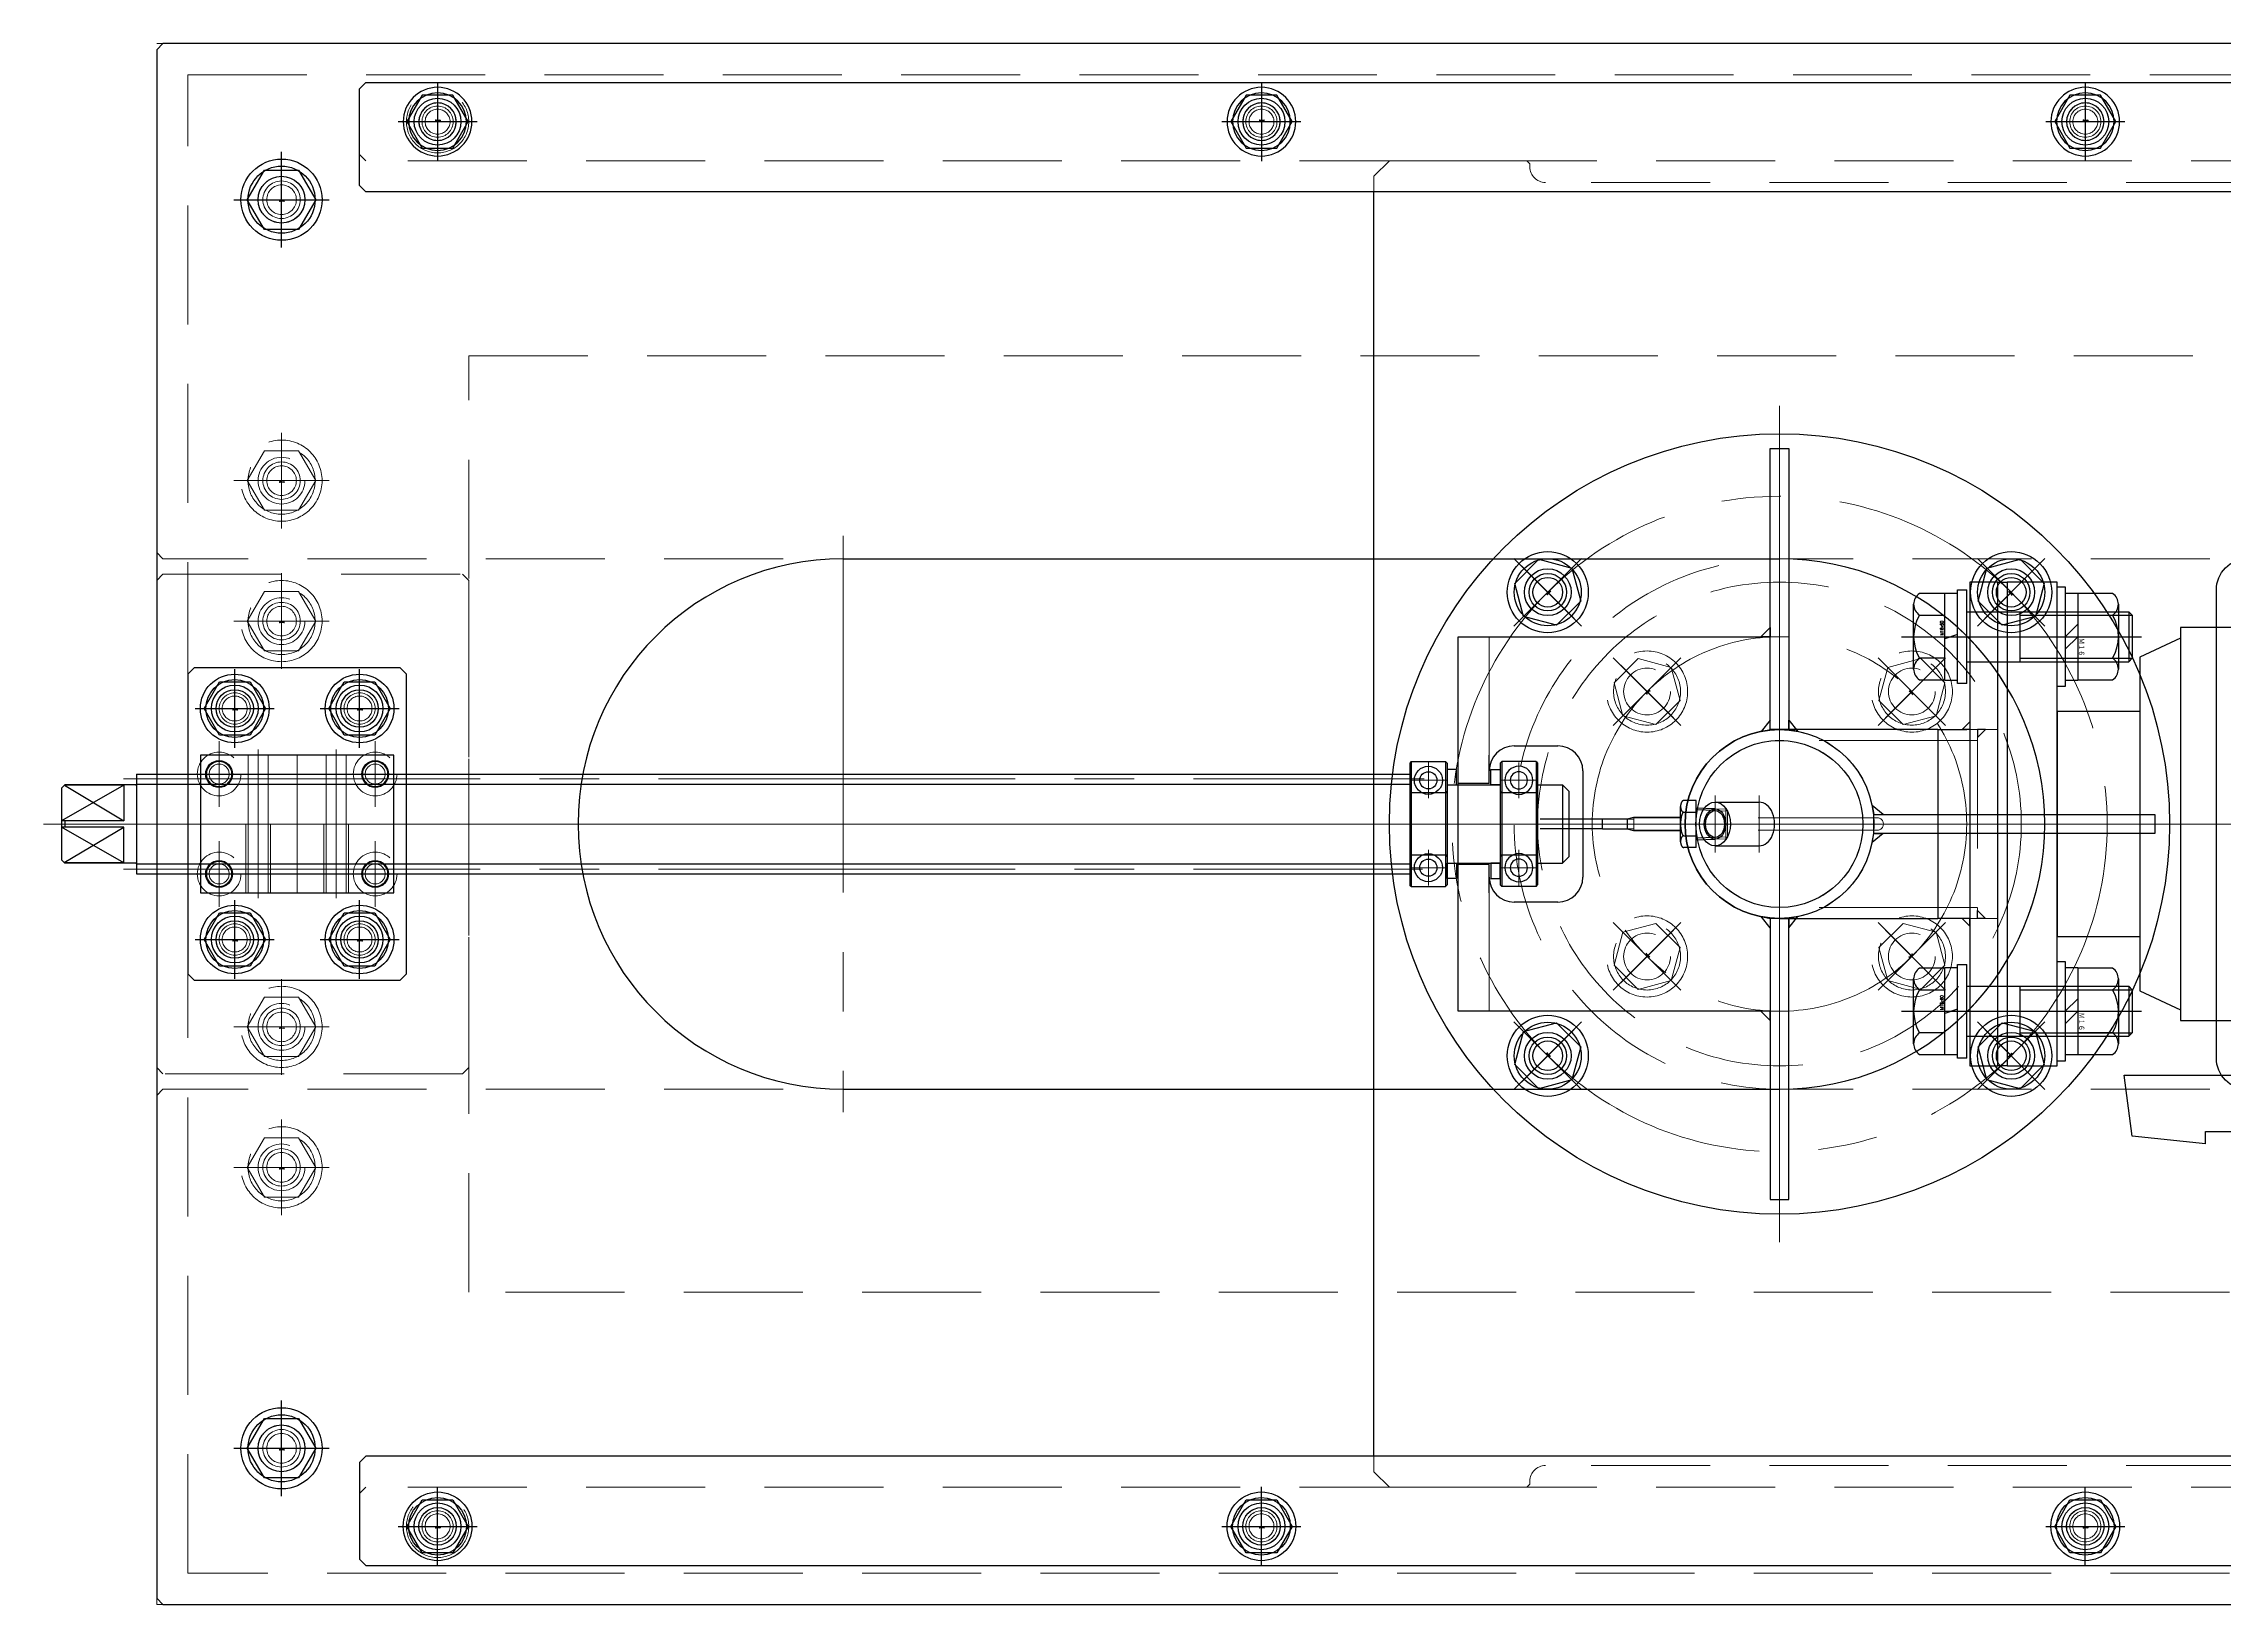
# Model space of a CAD drawing. Header units: millimetres. Extents: x -16130 to 36813, y -8099 to 27484.
# Drawn here: x 22182 to 22880, y 9324 to 9824 of the extents above; entities that cross this region are included whole.
import ezdxf

# ---------------------------------------------------------------- set-up
doc = ezdxf.new("R2010")
doc.units = ezdxf.units.MM
doc.header["$LTSCALE"] = 6
doc.linetypes.add('CENTER2', pattern=[28.575, 19.05, -3.175, 3.175, -3.175])
doc.linetypes.add('HIDDEN', pattern=[9.525, 6.35, -3.175])
doc.layers.add('04_HIDDEN', color=2, linetype='HIDDEN', lineweight=13)
doc.layers.add('05_CENTER', color=4, linetype='CENTER2', lineweight=13)
doc.layers.add('10_DRAFT', color=8, linetype='Continuous', lineweight=0, plot=False)
doc.styles.add('KANJI0', font='txt.shx', dxfattribs={"width": 0.9, "height": 30, "bigfont": 'bigfont'})
doc.styles.add('KSS_TXT_L', font='txt.shx', dxfattribs={"height": 3, "bigfont": 'extfont2.shx'})

# ---------------------------------------------------------------- blocks, each defined once
blk = doc.blocks.new('ボールバルブ21α型-10K-50mma_1_1')
at = {"color": 0}
for p, q in [((-194, 100), (-196.5, 80.5)), ((-170.5, 102.5), (-194, 100)), ((-170.5, 102.5), (-170.5, 98.5)), ((-170.5, 98.5), (-63.5, 98.5)), ((-160.5, 102.5), (-156.5, 102.5)), ((-160.5, 102.5), (-160.5, 98.5)), ((-156.5, 102.5), (-156.5, 98.5)), ((-77.5, 102.5), (-77.5, 98.5)), ((-73.5, 102.5), (-77.5, 102.5)), ((-73.5, 102.5), (-73.5, 98.5)), ((-63.5, 102.5), (-40, 100)), ((-63.5, 102.5), (-63.5, 98.5)), ((-40, 100), (-37.5, 80.5)), ((-234, -77.5), (-234, 77.5)), ((-234, 77.5), (-218, 77.5)), ((-218, 77.5), (-218, -77.5)), ((-196.5, 80.5), (-37.5, 80.5)), ((-145.5, 80.5), (-145.5, 58)), ((-88.5, 80.5), (-88.5, 58)), ((0, 77.5), (-16, 77.5)), ((-16, 77.5), (-16, -77.5)), ((0, -77.5), (0, 77.5)), ((-88.5, 72.5), (-145.5, 72.5)), ((-145.5, 72.5), (-88.5, 72.5)), ((-178.5, -63), (-178.5, 63)), ((-178.5, 63), (-150.5, 63)), ((-150.5, 63), (-150.5, -63)), ((-55.5, 63), (-83.5, 63)), ((-83.5, 63), (-83.5, -63)), ((-55.5, -63), (-55.5, 63)), ((-191.5, 53.5), (-178.5, 59.5)), ((-134.5, 58), (-150.5, 58)), ((-88.5, 62.5), (-145.5, 62.5)), ((-134.5, 62.5), (-134.5, 58)), ((-99.5, 62.5), (-99.5, 58)), ((-99.5, 58), (-83.5, 58)), ((-42.5, 53.5), (-55.5, 59.5)), ((-191.5, -53.5), (-191.5, 53.5)), ((-42.5, -53.5), (-42.5, 53.5)), ((-218, 36), (-191.5, 36)), ((-218, -36), (-218, 36)), ((-16, 36), (-42.5, 36)), ((-16, -36), (-16, 36)), ((-191.5, -36), (-218, -36)), ((-42.5, -36), (-16, -36)), ((-178.5, -59.5), (-191.5, -53.5)), ((-55.5, -59.5), (-42.5, -53.5)), ((-134.5, -57), (-150.5, -57)), ((-134.5, -57), (-134.5, -66)), ((-99.5, -57), (-83.5, -57)), ((-99.5, -57), (-99.5, -66)), ((-88.5, -66), (-88.5, -57)), ((-150.5, -63), (-178.5, -63)), ((-88.5, -66), (-134.5, -66)), ((-83.5, -63), (-55.5, -63)), ((-218, -77.5), (-234, -77.5)), ((-16, -77.5), (0, -77.5))]:
    blk.add_line(p, q, dxfattribs=at)
at = {"layer": '05_CENTER', "color": 0}
for p, q in [((-117, 105.43), (-117, -76)), ((-243.51, 60), (-208.69, 60)), ((9.51, 60), (-25.31, 60)), ((0, 0), (-234, 0)), ((-243.51, -60), (-208.69, -60)), ((9.51, -60), (-25.31, -60))]:
    blk.add_line(p, q, dxfattribs=at)
blk = doc.blocks.new('M16Nza_1_1_1_1')
at = {"color": 0}
for p, q in [((-13.85, 17.74), (-13.85, 6.6)), ((-10.39, 19.6), (10.39, 19.6)), ((-6.92, 6.6), (-6.92, 17.74)), ((6.93, 17.74), (6.93, 6.6)), ((13.85, 6.6), (13.85, 17.74)), ((-14, 2.6), (-14, 6.6)), ((-14, 6.6), (14, 6.6)), ((-4, 6.6), (0, 2.6)), ((0, 6.6), (4, 2.6)), ((14, 6.6), (14, 2.6))]:
    blk.add_line(p, q, dxfattribs=at)
at = {"color": 0, "linetype": 'CENTER2'}
blk.add_line((0, 0), (0, 19.6), dxfattribs=at)
at = {"color": 0}
blk.add_lwpolyline([(-16, 2.6), (16, 2.6), (16, 0), (-16, 0)], close=True, dxfattribs=at)
for centre, radius, start, end in [((-10.39, 15.44), 4.16, 33.626, 146.374), ((0, 5.75), 13.85, 60, 120), ((10.39, 15.44), 4.16, 33.626, 146.374)]:
    blk.add_arc(centre, radius, start, end, dxfattribs=at)
at = {"layer": '10_DRAFT', "style": 'KANJI0', "width": 0.82}
blk.add_text('Ｍ１６', height=1.714, dxfattribs=at).set_placement((0.41, 6.78))
blk = doc.blocks.new('A$C5136444F_1_1_1_1')
at = {"color": 0}
for p, q in [((-13.85, 15.14), (-13.85, 7)), ((-10.39, 17), (10.39, 17)), ((-6.92, 7), (-6.92, 15.14)), ((6.92, 15.14), (6.92, 7)), ((13.85, 7), (13.85, 15.14)), ((-14, 3), (-14, 7)), ((-14, 7), (14, 7)), ((0.73, 3), (-0.73, 7)), ((14, 7), (14, 3)), ((-15, 0), (-15, 3)), ((-15, 3), (15, 3)), ((-15, 0), (15, 0)), ((-8, 0), (-8, -51.92)), ((8, 0), (8, -51.92)), ((15, 3), (15, 0)), ((8, -17), (-8, -17)), ((-6.92, -17), (-6.92, -53)), ((6.92, -17), (6.92, -53)), ((8, -51.92), (-8, -51.92)), ((-8, -51.92), (-6.92, -53)), ((6.92, -53), (-6.92, -53)), ((8, -51.92), (6.92, -53))]:
    blk.add_line(p, q, dxfattribs=at)
at = {"color": 0, "linetype": 'CENTER2'}
blk.add_line((0, 20.91), (0, -56), dxfattribs=at)
at = {"color": 0}
for centre, radius, start, end in [((-10.39, 12.84), 4.16, 33.626, 146.374), ((0, 3.15), 13.85, 60, 120), ((10.39, 12.84), 4.16, 33.626, 146.374)]:
    blk.add_arc(centre, radius, start, end, dxfattribs=at)
at = {"layer": '10_DRAFT', "style": 'KANJI0', "width": 0.82}
blk.add_text('M16x60', height=1, dxfattribs=at).set_placement((0.41, 7.48))
blk = doc.blocks.new('A$C4803593E_1_1')
at = {"color": 3}
blk.add_lwpolyline([(-890, 44.5), (-887, 44.5), (-887, -110.5), (-890, -110.5)], close=True, dxfattribs=at)
for name, p, rotation in [('A$C5136444F_1_1_1_1', (-900, 27), 90), ('M16Nza_1_1_1_1', (-871, 27), 270), ('A$C5136444F_1_1_1_1', (-900, -93), 90), ('M16Nza_1_1_1_1', (-871, -93), 270)]:
    blk.add_blockref(name, p, dxfattribs=dict(rotation=rotation))
at = {"color": 4, "xscale": -1, "rotation": 180}
blk.add_blockref('ボールバルブ21α型-10K-50mma_1_1', (-653, -33), dxfattribs=at)
blk = doc.blocks.new('A$C48047B7D_1_1')
at = {"color": 0}
for p, q in [((0, 30.25), (-50.8, 30.25)), ((0, 30.25), (0, -30.25)), ((-71.45, 7), (-57.31, 7)), ((-71.45, -7), (-57.31, -7)), ((-50.8, -30.25), (0, -30.25))]:
    blk.add_line(p, q, dxfattribs=at)
blk.add_arc((-50.8, 0), 30.25, 90, 270, dxfattribs=at)
for major_axis in [(0, -7), (0, 4.86), (0, 4.28)]:
    blk.add_ellipse((-71.45, 0), major_axis=major_axis, ratio=0.707107, dxfattribs=at)
blk.add_ellipse((-57.31, 0), major_axis=(0, -7), ratio=0.707107, start_param=0, end_param=3.14161, dxfattribs=at)
at = {"layer": '04_HIDDEN'}
for p, q in [((0, 26.75), (-50.8, 26.75)), ((0, -26.75), (-50.8, -26.75))]:
    blk.add_line(p, q, dxfattribs=at)
blk.add_circle((-50.8, 0), 26.75, dxfattribs=at)
blk.add_arc((-50.8, 0), 30.25, 270, 90, dxfattribs=at)
at = {"layer": '05_CENTER'}
for p, q in [((-50.8, -37.25), (-50.8, 37.25)), ((-71.45, -9.09), (-71.45, 9.09)), ((-57.31, -9.09), (-57.31, 9.09)), ((0, 0), (-88.05, 0))]:
    blk.add_line(p, q, dxfattribs=at)
blk = doc.blocks.new('A$C321C7B51_1_1')
at = {"color": 0}
blk.add_lwpolyline([(10, 77.5), (1, 77.5), (1, -77.5), (10, -77.5)], close=True, dxfattribs=at)
at = {"layer": '04_HIDDEN'}
for p, q in [((10, 30.25), (1, 30.25)), ((10, -30.25), (1, -30.25))]:
    blk.add_line(p, q, dxfattribs=at)
at = {"layer": '05_CENTER'}
for p, q in [((-7.55, 60), (18.34, 60)), ((10, 0), (1, 0)), ((-7.55, -60), (18.34, -60))]:
    blk.add_line(p, q, dxfattribs=at)
blk = doc.blocks.new('A$C4CDC16E9_1_1')
for p, q in [((-19.2, 30.25), (-10, 30.25)), ((-10, -30.25), (-19.2, -30.25))]:
    blk.add_line(p, q)
at = {"color": 3}
for points in [[(-9, 30.25), (-11.5, 30.25), (-11.5, 30.25), (-9, 32.75)], [(-6.5, 30.25), (-6.5, 27.75), (-6.5, 27.75), (-4, 30.25)], [(-6.5, -30.25), (-6.5, -27.75), (-6.5, -27.75), (-4, -30.25)], [(-9, -30.25), (-11.5, -30.25), (-11.5, -30.25), (-9, -32.75)]]:
    blk.add_lwpolyline(points, close=True, dxfattribs=at)
at = {"layer": '04_HIDDEN'}
for p, q in [((-6.5, 30.25), (-6.5, -30.25)), ((-19.2, 26.75), (-6.5, 26.75)), ((-19.2, -26.75), (-6.5, -26.75))]:
    blk.add_line(p, q, dxfattribs=at)
at = {"layer": '05_CENTER'}
for p, q in [((-70, -51.19), (-70, 51.19)), ((-121.19, 0), (8.3, 0)), ((-19.2, 0), (-6.5, 0))]:
    blk.add_line(p, q, dxfattribs=at)
at = {"layer": '10_DRAFT'}
blk.add_circle((-70, 0), 30.25, dxfattribs=at)
for name, p in [('A$C321C7B51_1_1', (-10, 0)), ('A$C48047B7D_1_1', (-19.2, 0))]:
    blk.add_blockref(name, p)
blk = doc.blocks.new('HTK1611a_1_1')
at = {"color": 0}
for p, q in [((6.03, 7.51), (6.03, -7.51)), ((6.03, 7.51), (10.03, 7.51)), ((10.07, 7.5), (10.03, 7.51)), ((10.12, 7.5), (10.07, 7.5)), ((10.16, 7.49), (10.12, 7.5)), ((10.2, 7.48), (10.16, 7.49)), ((10.25, 7.46), (10.2, 7.48)), ((10.29, 7.44), (10.25, 7.46)), ((10.33, 7.42), (10.29, 7.44)), ((10.37, 7.39), (10.33, 7.42)), ((10.41, 7.36), (10.37, 7.39)), ((10.45, 7.33), (10.41, 7.36)), ((10.49, 7.29), (10.45, 7.33)), ((10.53, 7.25), (10.49, 7.29)), ((10.57, 7.21), (10.53, 7.25)), ((10.6, 7.17), (10.57, 7.21)), ((10.64, 7.12), (10.6, 7.17)), ((10.67, 7.07), (10.64, 7.12)), ((10.71, 7.01), (10.67, 7.07)), ((10.74, 6.96), (10.71, 7.01)), ((6.03, 5.06), (0, 4.85)), ((0, 4.3), (6.03, 4.51)), ((10.03, 3.75), (6.03, 3.75)), ((10.03, 3.75), (10.07, 3.75)), ((10.07, 3.75), (10.03, 3.75)), ((10.07, 3.75), (10.12, 3.76)), ((10.12, 3.74), (10.07, 3.75)), ((10.12, 3.76), (10.16, 3.77)), ((10.16, 3.72), (10.12, 3.74)), ((10.16, 3.77), (10.2, 3.78)), ((10.2, 3.7), (10.16, 3.72)), ((10.2, 3.78), (10.25, 3.8)), ((10.25, 3.66), (10.2, 3.7)), ((10.25, 3.8), (10.29, 3.82)), ((10.29, 3.62), (10.25, 3.66)), ((10.29, 3.82), (10.33, 3.84)), ((10.33, 3.58), (10.29, 3.62)), ((10.33, 3.84), (10.37, 3.87)), ((10.37, 3.53), (10.33, 3.58)), ((10.37, 3.87), (10.41, 3.9)), ((10.41, 3.47), (10.37, 3.53)), ((10.41, 3.9), (10.45, 3.93)), ((10.45, 3.4), (10.41, 3.47)), ((10.45, 3.93), (10.49, 3.96)), ((10.49, 3.33), (10.45, 3.4)), ((10.49, 3.96), (10.53, 4)), ((10.53, 3.25), (10.49, 3.33)), ((10.53, 4), (10.57, 4.05)), ((10.57, 3.17), (10.53, 3.25)), ((10.57, 4.05), (10.6, 4.09)), ((10.6, 3.07), (10.57, 3.17)), ((10.6, 4.09), (10.64, 4.14)), ((10.64, 2.98), (10.6, 3.07)), ((10.64, 4.14), (10.67, 4.19)), ((10.67, 2.87), (10.64, 2.98)), ((10.67, 4.19), (10.71, 4.25)), ((10.71, 2.77), (10.67, 2.87)), ((10.71, 4.25), (10.74, 4.3)), ((10.74, 2.65), (10.71, 2.77)), ((10.77, 6.9), (10.74, 6.96)), ((10.74, 4.3), (10.77, 4.36)), ((10.77, 2.54), (10.74, 2.65)), ((10.8, 6.84), (10.77, 6.9)), ((10.77, 4.36), (10.8, 4.42)), ((10.8, 2.41), (10.77, 2.54)), ((10.82, 6.77), (10.8, 6.84)), ((10.8, 4.42), (10.82, 4.49)), ((10.82, 2.28), (10.8, 2.41)), ((10.85, 6.71), (10.82, 6.77)), ((10.82, 4.49), (10.85, 4.55)), ((10.85, 2.15), (10.82, 2.28)), ((10.87, 6.64), (10.85, 6.71)), ((10.85, 4.55), (10.87, 4.62)), ((10.87, 2.02), (10.85, 2.15)), ((10.9, 6.57), (10.87, 6.64)), ((10.87, 4.62), (10.9, 4.69)), ((10.9, 1.88), (10.87, 2.02)), ((10.92, 6.5), (10.9, 6.57)), ((10.9, 4.69), (10.92, 4.76)), ((10.92, 1.73), (10.9, 1.88)), ((10.94, 6.42), (10.92, 6.5)), ((10.92, 4.76), (10.94, 4.84)), ((10.94, 1.59), (10.92, 1.73)), ((10.95, 6.35), (10.94, 6.42)), ((10.94, 4.84), (10.95, 4.91)), ((10.95, 1.44), (10.94, 1.59)), ((10.97, 6.27), (10.95, 6.35)), ((10.95, 4.91), (10.97, 4.99)), ((10.97, 1.28), (10.95, 1.44)), ((10.98, 6.19), (10.97, 6.27)), ((10.97, 4.99), (10.98, 5.06)), ((10.98, 1.13), (10.97, 1.28)), ((11, 6.11), (10.98, 6.19)), ((10.98, 5.06), (11, 5.14)), ((11, 0.97), (10.98, 1.13)), ((11.01, 6.04), (11, 6.11)), ((11, 5.14), (11.01, 5.22)), ((11.01, 0.81), (11, 0.97)), ((11.01, 5.95), (11.01, 6.04)), ((11.02, 5.87), (11.01, 5.95)), ((11.01, 5.3), (11.02, 5.38)), ((11.01, 5.22), (11.01, 5.3)), ((11.01, 0.65), (11.01, 0.81)), ((11.02, 0.49), (11.01, 0.65)), ((11.03, 5.79), (11.02, 5.87)), ((11.02, 5.38), (11.03, 5.47)), ((11.03, 0.33), (11.02, 0.49)), ((11.03, 5.71), (11.03, 5.79)), ((11.03, 5.63), (11.03, 5.71)), ((11.03, 5.71), (11.03, -5.63)), ((11.03, 5.55), (11.03, 5.63)), ((11.03, 5.47), (11.03, 5.55)), ((11.03, 2.2), (26.03, 2.2)), ((11.03, 0.16), (11.03, 0.33)), ((11.03, 0), (11.03, 0.16)), ((11.03, -0.16), (11.03, 0)), ((26.03, 2.2), (28.03, 1.7)), ((28.03, 1.7), (36.03, 1.7)), ((28.03, 1.7), (28.03, -1.7)), ((36.03, 1.7), (36.03, -1.7)), ((36.03, 1.5), (56.03, 1.5)), ((0, -4.3), (6.03, -4.51)), ((0, -4.85), (6.03, -5.06)), ((10.03, -3.75), (6.03, -3.75)), ((10.07, -3.75), (10.03, -3.75)), ((10.03, -3.75), (10.07, -3.75)), ((10.07, -3.75), (10.12, -3.74)), ((10.12, -3.76), (10.07, -3.75)), ((10.12, -3.74), (10.16, -3.72)), ((10.16, -3.77), (10.12, -3.76)), ((10.16, -3.72), (10.2, -3.7)), ((10.2, -3.78), (10.16, -3.77)), ((10.2, -3.7), (10.25, -3.66)), ((10.25, -3.8), (10.2, -3.78)), ((10.25, -3.66), (10.29, -3.62)), ((10.29, -3.82), (10.25, -3.8)), ((10.29, -3.62), (10.33, -3.58)), ((10.33, -3.84), (10.29, -3.82)), ((10.33, -3.58), (10.37, -3.53)), ((10.37, -3.87), (10.33, -3.84)), ((10.37, -3.53), (10.41, -3.47)), ((10.41, -3.9), (10.37, -3.87)), ((10.41, -3.47), (10.45, -3.4)), ((10.45, -3.93), (10.41, -3.9)), ((10.45, -3.4), (10.49, -3.33)), ((10.49, -3.96), (10.45, -3.93)), ((10.49, -3.33), (10.53, -3.25)), ((10.53, -4), (10.49, -3.96)), ((10.53, -3.25), (10.57, -3.17)), ((10.57, -4.05), (10.53, -4)), ((10.57, -3.17), (10.6, -3.07)), ((10.6, -4.09), (10.57, -4.05)), ((10.6, -3.07), (10.64, -2.98)), ((10.64, -4.14), (10.6, -4.09)), ((10.64, -2.98), (10.67, -2.87)), ((10.67, -4.19), (10.64, -4.14)), ((10.67, -2.87), (10.71, -2.77)), ((10.71, -4.25), (10.67, -4.19)), ((10.71, -2.77), (10.74, -2.65)), ((10.74, -4.3), (10.71, -4.25)), ((10.71, -7.01), (10.74, -6.96)), ((10.74, -2.65), (10.77, -2.54)), ((10.77, -4.36), (10.74, -4.3)), ((10.74, -6.96), (10.77, -6.9)), ((10.77, -2.54), (10.8, -2.41)), ((10.8, -4.42), (10.77, -4.36)), ((10.77, -6.9), (10.8, -6.84)), ((10.8, -2.41), (10.82, -2.28)), ((10.82, -4.49), (10.8, -4.42)), ((10.8, -6.84), (10.82, -6.77)), ((10.82, -2.28), (10.85, -2.15)), ((10.85, -4.55), (10.82, -4.49)), ((10.82, -6.77), (10.85, -6.71)), ((10.85, -2.15), (10.87, -2.02)), ((10.87, -4.62), (10.85, -4.55)), ((10.85, -6.71), (10.87, -6.64)), ((10.87, -2.02), (10.9, -1.88)), ((10.9, -4.69), (10.87, -4.62)), ((10.87, -6.64), (10.9, -6.57)), ((10.9, -1.88), (10.92, -1.73)), ((10.92, -4.76), (10.9, -4.69)), ((10.9, -6.57), (10.92, -6.5)), ((10.92, -1.73), (10.94, -1.59)), ((10.94, -4.84), (10.92, -4.76)), ((10.92, -6.5), (10.94, -6.42)), ((10.94, -1.59), (10.95, -1.44)), ((10.95, -4.91), (10.94, -4.84)), ((10.94, -6.42), (10.95, -6.35)), ((10.95, -1.44), (10.97, -1.28)), ((10.97, -4.99), (10.95, -4.91)), ((10.95, -6.35), (10.97, -6.27)), ((10.97, -1.28), (10.98, -1.13)), ((10.98, -5.06), (10.97, -4.99)), ((10.97, -6.27), (10.98, -6.19)), ((10.98, -1.13), (11, -0.97)), ((11, -5.14), (10.98, -5.06)), ((10.98, -6.19), (11, -6.11)), ((11, -0.97), (11.01, -0.81)), ((11.01, -5.22), (11, -5.14)), ((11, -6.11), (11.01, -6.04)), ((11.01, -0.65), (11.02, -0.49)), ((11.01, -0.81), (11.01, -0.65)), ((11.01, -5.3), (11.01, -5.22)), ((11.02, -5.38), (11.01, -5.3)), ((11.01, -5.95), (11.02, -5.87)), ((11.01, -6.04), (11.01, -5.95)), ((11.02, -0.49), (11.03, -0.33)), ((11.03, -5.47), (11.02, -5.38)), ((11.02, -5.87), (11.03, -5.79)), ((11.03, -0.33), (11.03, -0.16)), ((26.03, -2.2), (11.03, -2.2)), ((11.03, -5.55), (11.03, -5.47)), ((11.03, -5.63), (11.03, -5.55)), ((11.03, -5.71), (11.03, -5.63)), ((11.03, -5.79), (11.03, -5.71)), ((28.03, -1.7), (26.03, -2.2)), ((36.03, -1.7), (28.03, -1.7)), ((36.03, -1.5), (56.03, -1.5)), ((6.03, -7.51), (10.03, -7.51)), ((10.03, -7.51), (10.07, -7.5)), ((10.07, -7.5), (10.12, -7.5)), ((10.12, -7.5), (10.16, -7.49)), ((10.16, -7.49), (10.2, -7.48)), ((10.2, -7.48), (10.25, -7.46)), ((10.25, -7.46), (10.29, -7.44)), ((10.29, -7.44), (10.33, -7.42)), ((10.33, -7.42), (10.37, -7.39)), ((10.37, -7.39), (10.41, -7.36)), ((10.41, -7.36), (10.45, -7.33)), ((10.45, -7.33), (10.49, -7.29)), ((10.49, -7.29), (10.53, -7.25)), ((10.53, -7.25), (10.57, -7.21)), ((10.57, -7.21), (10.6, -7.17)), ((10.6, -7.17), (10.64, -7.12)), ((10.64, -7.12), (10.67, -7.07)), ((10.67, -7.07), (10.71, -7.01))]:
    blk.add_line(p, q, dxfattribs=at)
at = {"layer": '04_HIDDEN', "color": 0}
for p, q in [((-51.97, 2), (-3.97, 2)), ((-3.47, 4.73), (-3.97, 4.18)), ((-3.97, 4.16), (0, 4.3)), ((-3.97, 4.16), (-3.97, -4.16)), ((0, 4.85), (-3.47, 4.73)), ((-3.47, 4.73), (-3.47, -4.73)), ((11.03, 2), (26.03, 2)), ((26.03, 2), (26.03, -2)), ((26.03, 1.5), (36.03, 1.5)), ((-51.97, -2), (-3.97, -2)), ((-3.97, -4.16), (-3.47, -4.71)), ((-3.97, -4.16), (0, -4.3)), ((-3.47, -4.73), (0, -4.85)), ((11.03, -2), (26.03, -2)), ((26.03, -1.5), (36.03, -1.5))]:
    blk.add_line(p, q, dxfattribs=at)
blk.add_arc((-51.97, 0), 2, 90, 270, dxfattribs=at)
at = {"layer": '05_CENTER', "color": 0}
blk.add_line((-55.97, 0), (58.03, 0), dxfattribs=at)
at = {"layer": '10_DRAFT'}
blk.add_line((0, 4.85), (0, -4.85), dxfattribs=at)
blk = doc.blocks.new('A$C0D7F7742_1_1')
blk.add_blockref('A$C4CDC16E9_1_1', (70, 0))
at = {"color": 4, "rotation": 179.9999999999627}
blk.add_blockref('HTK1611a_1_1', (-20.65, 0), dxfattribs=at)
blk = doc.blocks.new('A$C3D874C02_1_1')
for name, p in [('A$C0D7F7742_1_1', (150, 0)), ('A$C4803593E_1_1', (1110, 33))]:
    blk.add_blockref(name, p)
blk = doc.blocks.new('A$C45290969_1_1')
at = {"color": 0}
blk.add_lwpolyline([(-700, -250), (-2050, -250), (-2050, 250), (-700, 250)], dxfattribs=at)
for centre in [(-2010, 200), (-2010, 110), (-2010, 65), (-2010, -65), (-2010, -110), (-2010, -200)]:
    blk.add_circle(centre, 7.5, dxfattribs=at)
at = {"layer": '04_HIDDEN'}
for p, q in [((-2040, -240), (-2040, 240)), ((-2040, 240), (-700, 240)), ((-1950, -150), (-1950, 150)), ((-1950, 150), (-700, 150)), ((-700, -150), (-1950, -150)), ((-700, -240), (-2040, -240))]:
    blk.add_line(p, q, dxfattribs=at)
at = {"layer": '05_CENTER'}
for p, q in [((-2010, 187.66), (-2010, 212.34)), ((-1997.66, 200), (-2022.34, 200)), ((-2010, 122.34), (-2010, 97.66)), ((-1997.66, 110), (-2022.34, 110)), ((-2010, 77.34), (-2010, 52.66)), ((-1997.66, 65), (-2022.34, 65)), ((-2050, 0), (738.31, 0)), ((-2010, -77.34), (-2010, -52.66)), ((-1997.66, -65), (-2022.34, -65)), ((-2010, -122.34), (-2010, -97.66)), ((-1997.66, -110), (-2022.34, -110)), ((-2010, -212.34), (-2010, -187.66)), ((-1997.66, -200), (-2022.34, -200))]:
    blk.add_line(p, q, dxfattribs=at)
blk = doc.blocks.new('A$C7EFF71DC_1_1_1')
at = {"color": 0}
blk.add_lwpolyline([(-23, -12.5), (1343, -12.5), (1345, -10.5), (1345, 10.5), (1343, 12.5), (-23, 12.5), (-25, 10.5), (-25, -10.5)], close=True, dxfattribs=at)
for centre in [(0, 0), (264, 0), (528, 0)]:
    blk.add_circle(centre, 6, dxfattribs=at)
at = {"layer": '05_CENTER'}
for p, q in [((0, -9.34), (0, 9.34)), ((264, -9.34), (264, 9.34)), ((528, -9.34), (528, 9.34)), ((9.34, 0), (-9.34, 0)), ((273.34, 0), (254.66, 0)), ((537.34, 0), (518.66, 0))]:
    blk.add_line(p, q, dxfattribs=at)
blk = doc.blocks.new('A$C55004500_1_1')
at = {"color": 0}
blk.add_lwpolyline([(-23, -12.5), (1343, -12.5), (1345, -10.5), (1345, 20.5), (1343, 22.5), (-23, 22.5), (-25, 20.5), (-25, -10.5)], close=True, dxfattribs=at)
for centre in [(0, 0), (264, 0), (528, 0)]:
    blk.add_circle(centre, 6, dxfattribs=at)
at = {"layer": '05_CENTER'}
for p, q in [((0, -9.34), (0, 9.34)), ((264, -9.34), (264, 9.34)), ((528, -9.34), (528, 9.34)), ((9.34, 0), (-9.34, 0)), ((273.34, 0), (254.66, 0)), ((537.34, 0), (518.66, 0))]:
    blk.add_line(p, q, dxfattribs=at)
blk = doc.blocks.new('PCIMRS-10-0.2a_1_1')
at = {"color": 0}
for radius in [10, 5]:
    blk.add_circle((0, 0), radius, dxfattribs=at)
at = {"layer": '05_CENTER', "color": 0}
for p, q in [((0, -11.57), (0, 11.57)), ((11.57, 0), (-11.57, 0))]:
    blk.add_line(p, q, dxfattribs=at)
blk = doc.blocks.new('A$C491655AE_1_1_1_1')
at = {"color": 0}
for p, q in [((-9.81, 0), (-4.91, 8.5)), ((-4.91, 8.5), (4.91, 8.5)), ((4.91, 8.5), (9.81, 0)), ((-4.91, -8.5), (-9.81, 0)), ((9.81, 0), (4.91, -8.5)), ((4.91, -8.5), (-4.91, -8.5))]:
    blk.add_line(p, q, dxfattribs=at)
at = {"color": 0, "linetype": 'CENTER2'}
for p, q in [((0, -12.64), (0, 12.64)), ((-12.64, 0), (12.64, 0))]:
    blk.add_line(p, q, dxfattribs=at)
at = {"color": 0}
for radius in [11, 9.25]:
    blk.add_circle((0, 0), radius, dxfattribs=at)
at = {"layer": '10_DRAFT', "style": 'KSS_TXT_L'}
blk.add_text('BT-M10', height=0.3, dxfattribs=at).set_placement((-0.7, -0.54))
blk = doc.blocks.new('A$C1FDB05AD_1_1')
at = {"xscale": -1, "rotation": 180}
for name, p in [('A$C55004500_1_1', (-1440, 410)), ('A$C491655AE_1_1_1_1', (-1440, 410)), ('A$C491655AE_1_1_1_1', (-1176, 410)), ('A$C491655AE_1_1_1_1', (-912, 410))]:
    blk.add_blockref(name, p, dxfattribs=at)
for name, p in [('A$C55004500_1_1', (-1440, -40)), ('A$C491655AE_1_1_1_1', (-1440, -40)), ('A$C491655AE_1_1_1_1', (-1176, -40)), ('A$C491655AE_1_1_1_1', (-912, -40))]:
    blk.add_blockref(name, p)
at = {"layer": '04_HIDDEN', "xscale": -1, "rotation": 180}
blk.add_blockref('A$C7EFF71DC_1_1_1', (-1440, 410), dxfattribs=at)
at = {"layer": '04_HIDDEN', "color": 4, "xscale": -1, "rotation": 180}
blk.add_blockref('PCIMRS-10-0.2a_1_1', (-1440, 410), dxfattribs=at)
at = {"layer": '04_HIDDEN'}
blk.add_blockref('A$C7EFF71DC_1_1_1', (-1440, -40), dxfattribs=at)
at = {"layer": '04_HIDDEN', "color": 4}
blk.add_blockref('PCIMRS-10-0.2a_1_1', (-1440, -40), dxfattribs=at)
blk = doc.blocks.new('A$C285C78E6_1_1_1_1')
at = {"color": 0, "linetype": 'CENTER2'}
for p, q in [((0, -15.31), (0, 15.31)), ((-15.31, 0), (15.31, 0))]:
    blk.add_line(p, q, dxfattribs=at)
at = {"color": 0}
for p, q in [((-10.97, 0), (-5.48, 9.5)), ((-5.48, 9.5), (5.48, 9.5)), ((5.48, 9.5), (10.97, 0)), ((-5.48, -9.5), (-10.97, 0)), ((10.97, 0), (5.48, -9.5)), ((5.48, -9.5), (-5.48, -9.5))]:
    blk.add_line(p, q, dxfattribs=at)
for radius in [13, 10.75]:
    blk.add_circle((0, 0), radius, dxfattribs=at)
at = {"layer": '10_DRAFT', "style": 'KSS_TXT_L'}
blk.add_text('BT-M12', height=0.3, dxfattribs=at).set_placement((-0.7, -0.55))
blk = doc.blocks.new('M10Tz_1_1_1')
at = {"color": 0}
for radius in [5, 4]:
    blk.add_circle((0, 0), radius, dxfattribs=at)
at = {"layer": '05_CENTER'}
for p, q in [((0, -8.34), (0, 8.34)), ((8.34, 0), (-8.34, 0))]:
    blk.add_line(p, q, dxfattribs=at)
blk = doc.blocks.new('M12Tz_1_1_1')
at = {"color": 0}
for radius in [6, 4.75]:
    blk.add_circle((0, 0), radius, dxfattribs=at)
at = {"layer": '05_CENTER'}
for p, q in [((0, -10.33), (0, 10.33)), ((10.33, 0), (-10.33, 0))]:
    blk.add_line(p, q, dxfattribs=at)
blk = doc.blocks.new('A$C52AD0FC6_1_1_1')
at = {"color": 0}
blk.add_lwpolyline([(1608, -85), (152, -85), (150, -87), (150, -248), (152, -250), (1608, -250), (1610, -248), (1610, -87)], close=True, dxfattribs=at)
at = {"xscale": -1}
for p in [(190, -110), (190, -200)]:
    blk.add_blockref('M12Tz_1_1_1', p, dxfattribs=at)
for p in [(240, -225), (504, -225), (768, -225)]:
    blk.add_blockref('M10Tz_1_1_1', p)
blk = doc.blocks.new('A$C13BE1A45_1_1')
at = {"color": 0}
for p, q in [((260, 310), (560, 310)), ((260, 140), (560, 140))]:
    blk.add_line(p, q, dxfattribs=at)
blk.add_lwpolyline([(42, -25), (1498, -25), (1500, -23), (1500, 473), (1498, 475), (42, 475), (40, 473), (40, -23)], close=True, dxfattribs=at)
for centre in [(130, 450), (394, 450), (658, 450), (80, 425), (65, 262), (105, 262), (65, 188), (105, 188), (80, 25), (130, 0), (394, 0), (658, 0)]:
    blk.add_circle(centre, 7.5, dxfattribs=at)
for centre, start, end in [((260, 225), 90, 270), ((560, 225), 270, 90)]:
    blk.add_arc(centre, 85, start, end, dxfattribs=at)
at = {"layer": '05_CENTER'}
for p, q in [((130, 437.96), (130, 462.04)), ((394, 437.96), (394, 462.04)), ((658, 437.96), (658, 462.04)), ((142.04, 450), (117.96, 450)), ((406.04, 450), (381.96, 450)), ((670.04, 450), (645.96, 450)), ((80, 412.96), (80, 437.04)), ((92.04, 425), (67.96, 425)), ((260, 317.34), (260, 132.66)), ((560, 317.34), (560, 132.66)), ((65, 249.96), (65, 274.04)), ((105, 249.96), (105, 274.04)), ((77.04, 262), (52.96, 262)), ((117.04, 262), (92.96, 262)), ((65, 175.96), (65, 200.04)), ((105, 175.96), (105, 200.04)), ((77.04, 188), (52.96, 188)), ((117.04, 188), (92.96, 188)), ((80, 12.96), (80, 37.04)), ((92.04, 25), (67.96, 25)), ((130, 12.04), (130, -12.04)), ((394, 12.04), (394, -12.04)), ((658, 12.04), (658, -12.04)), ((142.04, 0), (117.96, 0)), ((406.04, 0), (381.96, 0)), ((670.04, 0), (645.96, 0))]:
    blk.add_line(p, q, dxfattribs=at)
at = {"layer": '10_DRAFT'}
blk.add_line((40, 225), (1500, 225), dxfattribs=at)
blk = doc.blocks.new('A$C58222A76_1_1')
at = {"color": 0}
blk.add_lwpolyline([(-38, 140), (58, 140), (60, 138), (60, -18), (58, -20), (-38, -20), (-40, -18), (-40, 138)], close=True, dxfattribs=at)
at = {"rotation": 180}
blk.add_blockref('M12Tz_1_1_1', (0, 125), dxfattribs=at)
for p in [(-15, 97), (25, 97), (-15, 23), (25, 23)]:
    blk.add_blockref('M10Tz_1_1_1', p)
at = {"xscale": -1}
blk.add_blockref('M12Tz_1_1_1', (0, -5), dxfattribs=at)
blk = doc.blocks.new('A$C05591054_1_1')
at = {"color": 0}
blk.add_lwpolyline([(1418, -115), (-38, -115), (-40, -113), (-40, 48), (-38, 50), (1418, 50), (1420, 48), (1420, -113)], close=True, dxfattribs=at)
at = {"xscale": -1, "rotation": 180}
for p in [(50, 25), (314, 25), (578, 25)]:
    blk.add_blockref('M10Tz_1_1_1', p, dxfattribs=at)
at = {"xscale": -1}
blk.add_blockref('M12Tz_1_1_1', (0, 0), dxfattribs=at)
at = {"rotation": 180}
blk.add_blockref('M12Tz_1_1_1', (0, -90), dxfattribs=at)
blk = doc.blocks.new('MTSBNR32d_1_1')
at = {"color": 0}
blk.add_lwpolyline([(-31, -22), (31, -22), (31, 22), (-31, 22)], close=True, dxfattribs=at)
at = {"layer": '04_HIDDEN', "color": 0}
for p, q in [((-31, 16), (31, 16)), ((-31, 12.75), (31, 12.75)), ((-31, -12.75), (31, -12.75)), ((-31, -16), (31, -16))]:
    blk.add_line(p, q, dxfattribs=at)
for centre, radius in [((-25, 16), 4), ((-25, 16), 3.2), ((25, 16), 4), ((25, 16), 3.2), ((-25, -16), 4), ((-25, -16), 3.2), ((25, -16), 4), ((25, -16), 3.2)]:
    blk.add_circle(centre, radius, dxfattribs=at)
at = {"layer": '05_CENTER', "color": 0}
for p, q in [((-25, 21.45), (-25, 10.55)), ((25, 21.45), (25, 10.55)), ((-31, 14.5), (31, 14.5)), ((-19.55, 16), (-30.45, 16)), ((19.55, 16), (30.45, 16)), ((-25, -21.45), (-25, -10.55)), ((25, -21.45), (25, -10.55)), ((-31, -14.5), (31, -14.5)), ((-19.55, -16), (-30.45, -16)), ((19.55, -16), (30.45, -16))]:
    blk.add_line(p, q, dxfattribs=at)
at = {"layer": '10_DRAFT'}
for p, q in [((-15.7, -22), (-15.7, 22)), ((-12.5, -23.78), (-12.5, 23.89)), ((-9.3, -22), (-9.3, 22)), ((0, 22), (0, -22)), ((9.3, -22), (9.3, 22)), ((12.5, -23.78), (12.5, 23.89)), ((15.7, -22), (15.7, 22)), ((-31, 0), (31, 0)), ((-16.5, -22), (-16.5, 0)), ((-8.5, 0), (-16.5, 0)), ((8.5, 0), (16.5, 0)), ((16.5, -22), (16.5, 0)), ((-8.5, -22), (-8.5, 0)), ((8.5, -22), (8.5, 0))]:
    blk.add_line(p, q, dxfattribs=at)
blk = doc.blocks.new('A$C2FE3760B_1_1')
at = {"color": 0}
blk.add_lwpolyline([(33, 50), (-33, 50), (-35, 48), (-35, -48), (-33, -50), (33, -50), (35, -48), (35, 48)], close=True, dxfattribs=at)
for centre, radius in [((-20, 37), 6), ((20, 37), 6), ((-25, 16), 4.3), ((25, 16), 4.3), ((-25, -16), 4.3), ((25, -16), 4.3), ((-20, -37), 6), ((20, -37), 6)]:
    blk.add_circle(centre, radius, dxfattribs=at)
at = {"layer": '04_HIDDEN'}
for centre in [(-25, 16), (25, 16), (-25, -16), (25, -16)]:
    blk.add_circle(centre, 7, dxfattribs=at)
at = {"layer": '05_CENTER'}
for p, q in [((-20, 46.34), (-20, 27.66)), ((20, 46.34), (20, 27.66)), ((-10.66, 37), (-29.34, 37)), ((29.34, 37), (10.66, 37)), ((-25, 5.49), (-25, 26.51)), ((25, 5.49), (25, 26.51)), ((-14.49, 16), (-35.51, 16)), ((35.51, 16), (14.49, 16)), ((-25, -26.51), (-25, -5.49)), ((25, -26.51), (25, -5.49)), ((-14.49, -16), (-35.51, -16)), ((35.51, -16), (14.49, -16)), ((-20, -46.34), (-20, -27.66)), ((20, -46.34), (20, -27.66)), ((-10.66, -37), (-29.34, -37)), ((29.34, -37), (10.66, -37))]:
    blk.add_line(p, q, dxfattribs=at)
at = {"layer": '10_DRAFT'}
for p, q in [((6.58, 0), (-6.58, 0)), ((0, -6.58), (0, 6.58))]:
    blk.add_line(p, q, dxfattribs=at)
blk = doc.blocks.new('A$C1EBF41D9_1_1')
for name, p in [('A$C2FE3760B_1_1', (20, 37)), ('A$C491655AE_1_1_1_1', (0, 74)), ('A$C491655AE_1_1_1_1', (40, 74)), ('A$C491655AE_1_1_1_1', (0, 0)), ('A$C491655AE_1_1_1_1', (40, 0))]:
    blk.add_blockref(name, p)
at = {"color": 4}
blk.add_blockref('MTSBNR32d_1_1', (20, 37), dxfattribs=at)
blk = doc.blocks.new('A$C64466481_1_1')
for name, p in [('A$C13BE1A45_1_1', (-80, -25)), ('A$C1FDB05AD_1_1', (1490, 15)), ('A$C285C78E6_1_1_1_1', (0, 400)), ('A$C1EBF41D9_1_1', (-15, 163)), ('A$C285C78E6_1_1_1_1', (0, 0))]:
    blk.add_blockref(name, p)
at = {"layer": '04_HIDDEN'}
for name, p in [('A$C05591054_1_1', (0, 400)), ('A$C285C78E6_1_1_1_1', (0, 310)), ('A$C58222A76_1_1', (0, 140)), ('A$C285C78E6_1_1_1_1', (0, 265)), ('A$C285C78E6_1_1_1_1', (0, 135)), ('A$C52AD0FC6_1_1_1', (-190, 200)), ('A$C285C78E6_1_1_1_1', (0, 90))]:
    blk.add_blockref(name, p, dxfattribs=at)
blk = doc.blocks.new('A$C4BF22672_1_1')
at = {"color": 0}
for p, q in [((-103, -60), (-103, 60)), ((-103, 60), (-3, 60)), ((-93, 13), (-93, 22)), ((-85, 25), (-71, 25)), ((-63, 17), (-63, -17)), ((-93, 13), (-103, 13)), ((-93, -13), (-103, -13)), ((-93, -22), (-93, -13)), ((-71, -25), (-85, -25)), ((-3, -60), (-103, -60))]:
    blk.add_line(p, q, dxfattribs=at)
for points in [[(-3, 30.25), (-3, 120.25), (3, 120.25), (3, 30.25)], [(30.25, 3), (120.25, 3), (120.25, -3), (30.25, -3)], [(-3, -30.25), (-3, -120.25), (3, -120.25), (3, -30.25)]]:
    blk.add_lwpolyline(points, close=True, dxfattribs=at)
at = {"color": 3}
for points in [[(-3, 60), (-6, 60), (-6, 60), (-3, 63)], [(-3, 30.25), (-3, 33.25), (-5.89, 29.67), (-5.89, 29.67)], [(3, 30.25), (3, 33.25), (5.89, 29.67), (5.89, 29.67)], [(30.25, 3), (33.25, 3), (29.67, 5.89), (29.67, 5.89)], [(30.25, -3), (33.25, -3), (29.67, -5.89), (29.67, -5.89)], [(-3, -30.25), (-3, -33.25), (-5.89, -29.67), (-5.89, -29.67)], [(3, -30.25), (3, -33.25), (5.89, -29.67), (5.89, -29.67)], [(-3, -60), (-6, -60), (-6, -60), (-3, -63)], [(-3, -60), (-6, -60), (-6, -60), (-3, -63)]]:
    blk.add_lwpolyline(points, close=True, dxfattribs=at)
at = {"color": 0}
for centre, radius in [((0, 0), 125), ((-74.25, 74.25), 7.5), ((74.25, 74.25), 7.5), ((0, 0), 30.25), ((0, 0), 26.75), ((-74.25, -74.25), 7.5), ((74.25, -74.25), 7.5)]:
    blk.add_circle(centre, radius, dxfattribs=at)
for centre, start, end in [((-85, 17), 90, 180), ((-71, 17), 0, 90), ((-85, -17), 180, 270), ((-71, -17), 270, 0)]:
    blk.add_arc(centre, 8, start, end, dxfattribs=at)
at = {"layer": '04_HIDDEN'}
for p, q in [((-93, 60), (-93, 22)), ((-93, -22), (-93, -60))]:
    blk.add_line(p, q, dxfattribs=at)
for centre, radius in [((0, 0), 77.5), ((-42.43, 42.43), 7.5), ((42.43, 42.43), 7.5), ((-42.43, -42.43), 7.5), ((42.43, -42.43), 7.5)]:
    blk.add_circle(centre, radius, dxfattribs=at)
at = {"layer": '05_CENTER'}
for p, q in [((0, -133.98), (0, 133.98)), ((-82.67, 82.67), (-65.82, 65.82)), ((82.67, 82.67), (65.82, 65.82)), ((-50.85, 50.85), (-34, 34)), ((50.85, 50.85), (34, 34)), ((133.98, 0), (-133.98, 0)), ((-50.85, -50.85), (-34, -34)), ((50.85, -50.85), (34, -34)), ((-82.67, -82.67), (-65.82, -65.82)), ((82.67, -82.67), (65.82, -65.82))]:
    blk.add_line(p, q, dxfattribs=at)
for radius in [105, 60]:
    blk.add_circle((0, 0), radius, dxfattribs=at)
blk = doc.blocks.new('A$C430270C7_1_1')
blk.add_blockref('A$C4BF22672_1_1', (0, 0))
for p, rotation in [((-74.25, 74.25), 45), ((74.25, 74.25), 315), ((-74.25, -74.25), 135), ((74.25, -74.25), 225.000028102088)]:
    blk.add_blockref('A$C285C78E6_1_1_1_1', p, dxfattribs=dict(rotation=rotation))
at = {"layer": '04_HIDDEN'}
for p, rotation in [((-42.43, 42.43), 45.00002810208804), ((42.43, 42.43), 315), ((-42.43, -42.43), 135), ((42.43, -42.43), 225.000028102088)]:
    blk.add_blockref('A$C285C78E6_1_1_1_1', p, dxfattribs=dict(at, rotation=rotation))
blk = doc.blocks.new('A$C6D2D1C46_1_1')
at = {"color": 0}
for p, q in [((-408, 16), (0, 16)), ((-408, 16), (-408, -16)), ((0, 16), (0, -16)), ((-431, 12.5), (-432, 11.5)), ((-412, 12.46), (-432, 0.97)), ((-432, 11.5), (-432, -11.5)), ((-431.04, 12.46), (-412, 0.97)), ((-412, 12.46), (-431.04, 12.46)), ((-408.3, 12.5), (-431, 12.5)), ((-431, 12.5), (-431, 12.46)), ((-412, 12.46), (-412, 0.97)), ((-408, 12.75), (0, 12.75)), ((12, 10), (0, 10)), ((12, 12.5), (29, 12.5)), ((12, 12.5), (12, -12.5)), ((29, 12.5), (29, -12.5)), ((41, 10), (29, 10)), ((41, 12.5), (41, -12.5)), ((41, 12.5), (49, 12.5)), ((51, 10.5), (49, 12.5)), ((49, 12.5), (49, -12.5)), ((51, 10.5), (51, -10.5)), ((-412, 0.97), (-432, 0.97)), ((-431, 0.97), (-431, -0.97)), ((-412, -0.97), (-432, -0.97)), ((-412, -12.46), (-432, -0.97)), ((-431.13, -12.37), (-412, -0.97)), ((-412, -12.46), (-412, -0.97)), ((-431, -12.5), (-432, -11.5)), ((-412, -12.46), (-431.04, -12.46)), ((-431, -12.5), (-431, -12.46)), ((-408.3, -12.5), (-431, -12.5)), ((-408, -12.75), (0, -12.75)), ((12, -10), (0, -10)), ((12, -12.5), (29, -12.5)), ((41, -10), (29, -10)), ((41, -12.5), (49, -12.5)), ((51, -10.5), (49, -12.5)), ((-408, -16), (0, -16))]:
    blk.add_line(p, q, dxfattribs=at)
for centre, start, end in [((-408.3, 12.8), 270, 0), ((-408.3, -12.8), 0, 90)]:
    blk.add_arc(centre, 0.3, start, end, dxfattribs=at)
at = {"layer": '05_CENTER', "color": 0}
for p, q in [((-412.16, 14.5), (4.69, 14.5)), ((-437.75, 0), (54.9, 0)), ((-412.16, -14.5), (4.16, -14.5))]:
    blk.add_line(p, q, dxfattribs=at)
at = {"layer": '10_DRAFT'}
for p, q in [((-356.5, -3.16), (-356.5, 3.16)), ((-353.34, 0), (-359.66, 0)), ((17.66, 0), (11.34, 0))]:
    blk.add_line(p, q, dxfattribs=at)
blk = doc.blocks.new('SCSP20-12b_1_1')
at = {"color": 0}
for p, q in [((0.5, 20), (0, 19.5)), ((0, 19.5), (0, -19.5)), ((0.5, 20), (0.5, -20)), ((0.5, 20), (11.5, 20)), ((11.5, 20), (11.5, -20)), ((11.5, 20), (12, 19.5)), ((12, 19.5), (12, -19.5)), ((0.5, -20), (0, -19.5)), ((0.5, -20), (11.5, -20)), ((11.5, -20), (12, -19.5))]:
    blk.add_line(p, q, dxfattribs=at)
for centre, radius in [((6, 14), 4.5), ((6, 14), 2.75), ((6, -14), 4.5), ((6, -14), 2.75)]:
    blk.add_circle(centre, radius, dxfattribs=at)
at = {"layer": '04_HIDDEN', "color": 0}
for p, q in [((0, 10.5), (0.5, 10)), ((0.5, 10), (11.5, 10)), ((11.5, 10), (12, 10.5)), ((0, -10.5), (0.5, -10)), ((0.5, -10), (11.5, -10)), ((11.5, -10), (12, -10.5))]:
    blk.add_line(p, q, dxfattribs=at)
at = {"layer": '05_CENTER', "color": 0}
for p, q in [((0.25, 14), (11.75, 14)), ((6, 19.75), (6, 8.25)), ((6, -8.25), (6, -19.75)), ((0.25, -14), (11.75, -14))]:
    blk.add_line(p, q, dxfattribs=at)
at = {"layer": '10_DRAFT'}
blk.add_line((0, 0), (12, 0), dxfattribs=at)
blk = doc.blocks.new('WSJP30-25-2a_1_1')
at = {"color": 0}
for points in [[(-3, 12.5), (0, 12.5), (0, 17.5), (-3, 17.5)], [(-3, -12.5), (0, -12.5), (0, -17.5), (-3, -17.5)]]:
    blk.add_lwpolyline(points, close=True, dxfattribs=at)
at = {"layer": '10_DRAFT'}
blk.add_line((-3, 0), (0, 0), dxfattribs=at)
blk = doc.blocks.new('A$C38553092_1_1')
at = {"color": 4}
for name, p in [('A$C6D2D1C46_1_1', (-15.5, 0)), ('SCSP20-12b_1_1', (-15.5, 0)), ('WSJP30-25-2a_1_1', (-0.5, 0))]:
    blk.add_blockref(name, p, dxfattribs=at)
at = {"color": 4, "xscale": -1}
for name, p in [('WSJP30-25-2a_1_1', (10.5, 0)), ('SCSP20-12b_1_1', (25.5, 0))]:
    blk.add_blockref(name, p, dxfattribs=at)
blk = doc.blocks.new('A$C275A7328_1_1_1')
at = {"color": 0}
blk.add_lwpolyline([(-1029, -47.5), (-1029, 357.5)], dxfattribs=at)
blk.add_lwpolyline([(-749, 240), (-189, 240, -0.414214), (-179, 230), (-179, 80, -0.414214), (-189, 70), (-749, 70, -0.414214), (-759, 80), (-759, 230, -0.414214)], format="xyb", close=True, dxfattribs=at)
for centre, radius in [((-973.25, 229.25), 6), ((-973.25, 229.25), 4.75), ((-824.75, 229.25), 6), ((-824.75, 229.25), 4.75), ((-973.25, 80.75), 6), ((-973.25, 80.75), 4.75), ((-824.75, 80.75), 6), ((-824.75, 80.75), 4.75)]:
    blk.add_circle(centre, radius, dxfattribs=at)
at = {"layer": '04_HIDDEN', "color": 0}
for p, q in [((-1029, 362.5), (-1024, 367.5)), ((-980, 367.5), (-979, 366.5)), ((-979, 366.5), (-979, 365.5)), ((-1029, 357.5), (-1029, 362.5)), ((-64, 360.5), (-974, 360.5)), ((-1029, -52.5), (-1029, -47.5)), ((-1024, -57.5), (-1029, -52.5)), ((-979, -56.5), (-979, -55.5)), ((-64, -50.5), (-974, -50.5)), ((-980, -57.5), (-979, -56.5))]:
    blk.add_line(p, q, dxfattribs=at)
at = {"layer": '04_HIDDEN'}
blk.add_circle((-899, 155), 85, dxfattribs=at)
at = {"layer": '04_HIDDEN', "color": 0}
for centre, start, end in [((-974, 365.5), 180, 270), ((-974, -55.5), 90, 180)]:
    blk.add_arc(centre, 5, start, end, dxfattribs=at)
at = {"layer": '05_CENTER'}
for p, q in [((-899, 275.12), (-899, 34.88)), ((-965.94, 221.94), (-980.55, 236.55)), ((-832.06, 221.94), (-817.45, 236.55)), ((-1044.71, 155), (5.73, 155)), ((-965.94, 88.06), (-980.55, 73.45)), ((-832.06, 88.06), (-817.45, 73.45))]:
    blk.add_line(p, q, dxfattribs=at)
blk.add_circle((-899, 155), 105, dxfattribs=at)
at = {"layer": '10_DRAFT'}
for p, q in [((-1024, 367.5), (-980, 367.5)), ((-1024, -57.5), (-980, -57.5))]:
    blk.add_line(p, q, dxfattribs=at)

msp = doc.modelspace()

# ---------------------------------------------------------------- block references
for name, p in [('A$C3D874C02_1_1', (22587.87355, 9574.29531)), ('A$C64466481_1_1', (22257.87492, 9374.29531)), ('A$C275A7328_1_1_1', (23636.87487, 9419.29531)), ('A$C430270C7_1_1', (22737.87492, 9574.29531)), ('A$C38553092_1_1', (22634.87492, 9574.29531))]:
    msp.add_blockref(name, p)
at = {"layer": '04_HIDDEN'}
msp.add_blockref('A$C45290969_1_1', (24267.87493, 9574.29531), dxfattribs=at)

doc.saveas('drawing.dxf')
